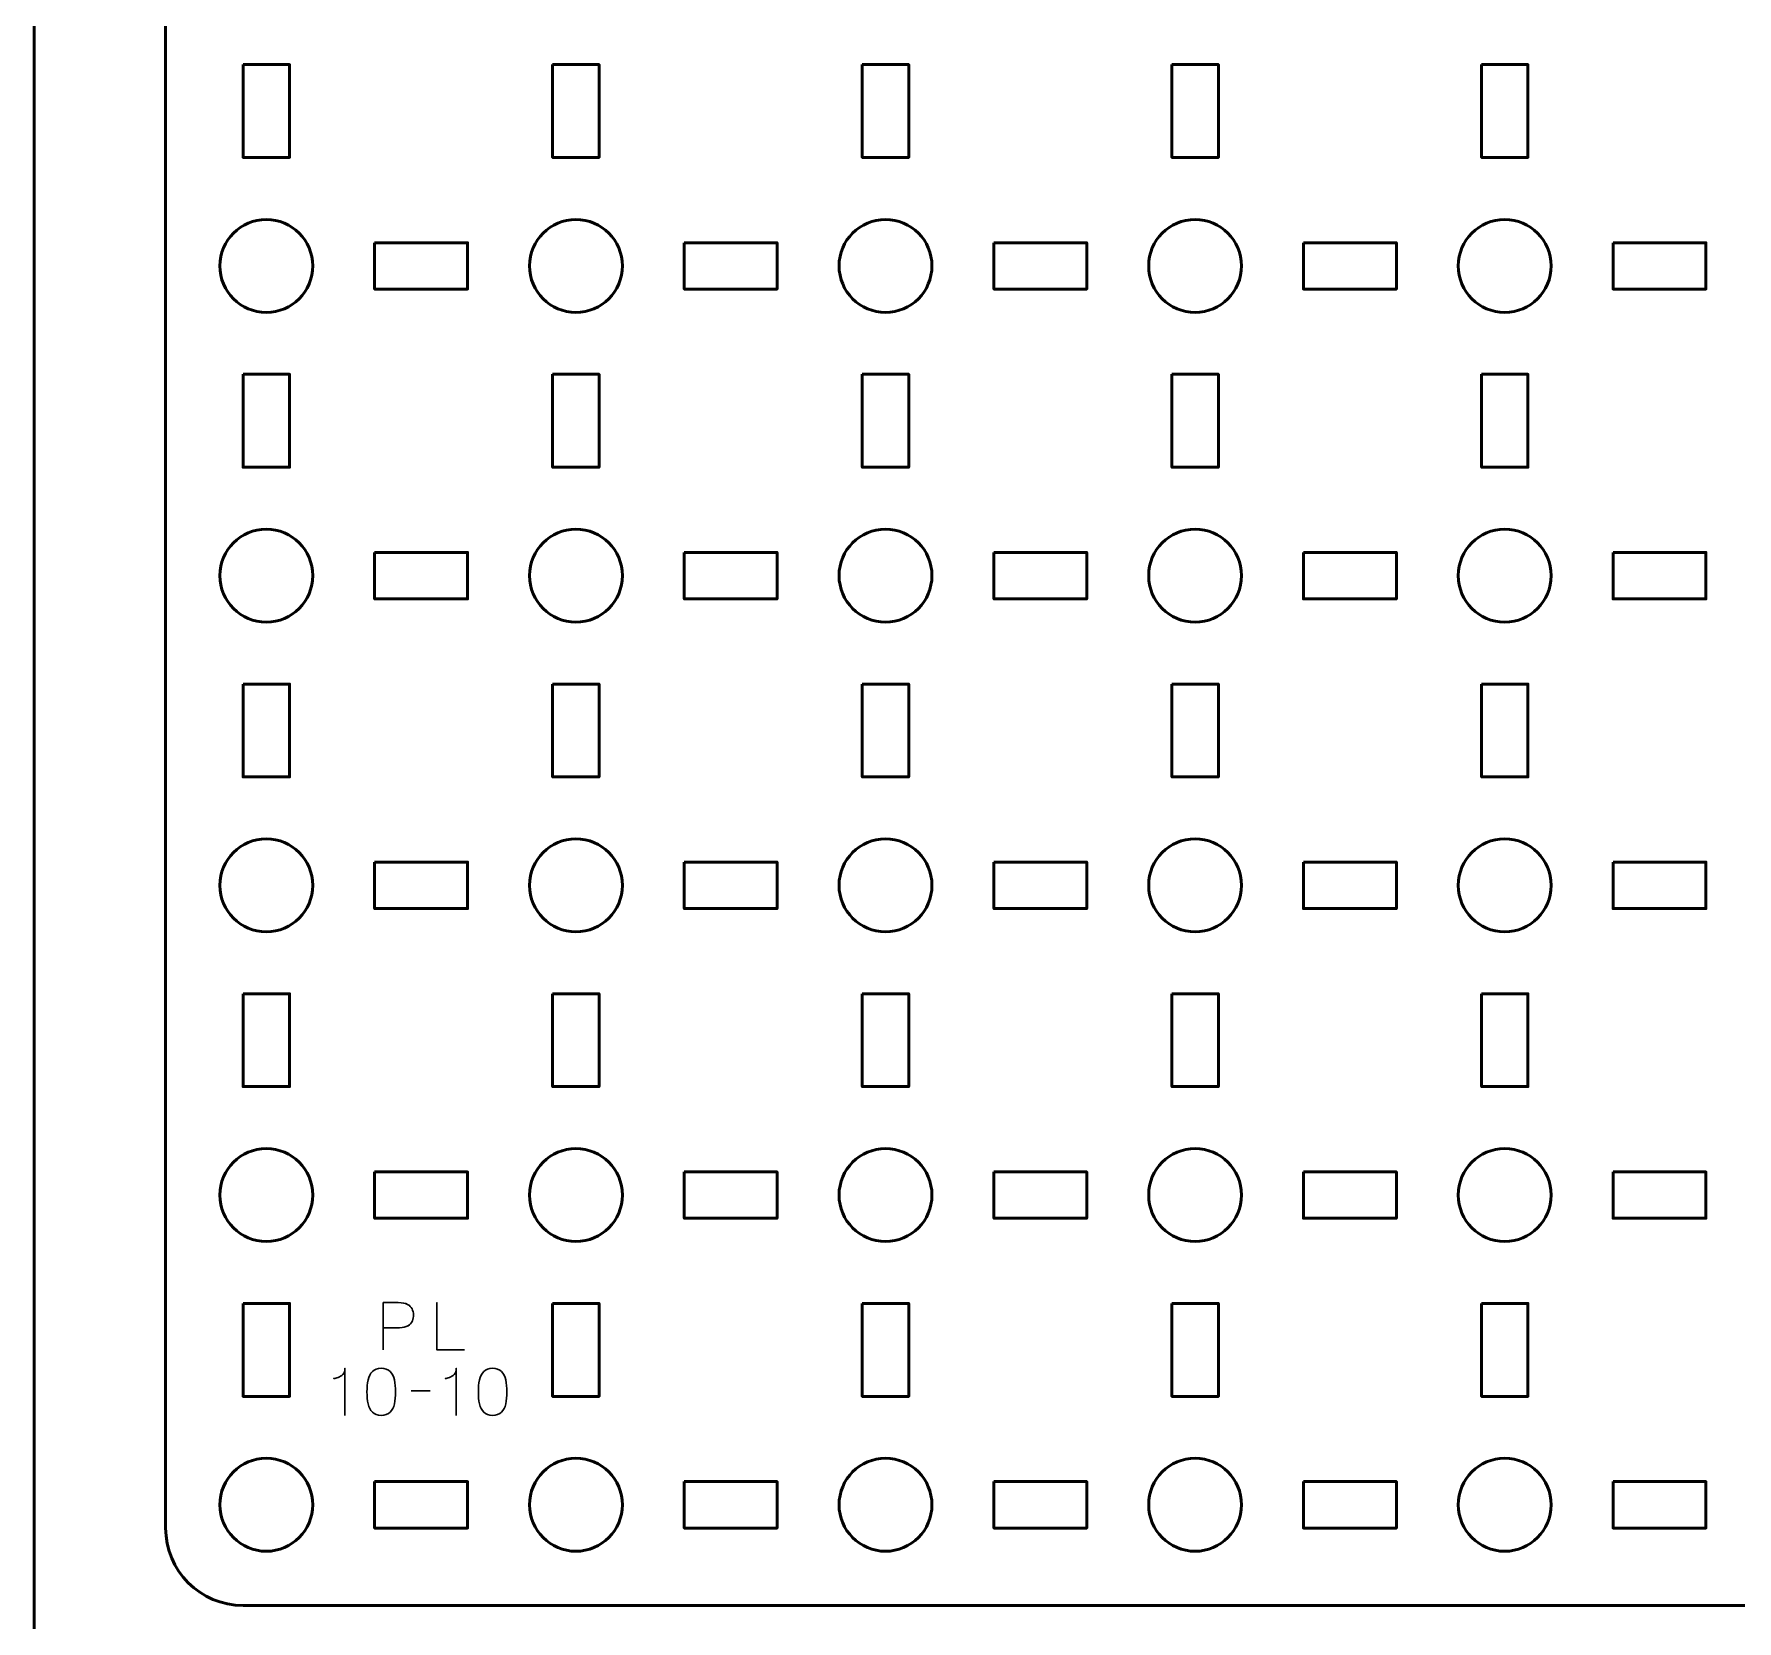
# Model space of a CAD drawing. Header units: centimetres. Extents: x -21 to 0, y -29.7 to 0.
# Drawn here: x -21 to -10, y -19.7 to -9.45 of the extents above; entities that cross this region are included whole.
import ezdxf

# ---------------------------------------------------------------- set-up
doc = ezdxf.new("R2010")
doc.units = ezdxf.units.CM
doc.header["$MEASUREMENT"] = 0
doc.layers.add('Layer 1', color=7, linetype='Continuous')

msp = doc.modelspace()

# ---------------------------------------------------------------- linework, layer by layer
at = {"layer": 'Layer 1', "color": 22, "lineweight": 53}
msp.add_open_spline([(-21.00003, -29.19996), (-21.00003, -29.19996), (-21.00003, -0.49992), (-21.00003, -0.49992), (-21.00003, -0.49992), (-21.00003, -0.22295), (-20.77694, 0.00004), (-20.49994, 0.00004), (-20.49994, 0.00004), (-20.49994, 0.00004), (-0.50008, 0.00004), (-0.50008, 0.00004), (-0.50008, 0.00004), (-0.22294, 0.00004), (0.00002, -0.22295), (0.00002, -0.49992), (0.00002, -0.49992), (0.00002, -0.49992), (0.00002, -29.19996), (0.00002, -29.19996), (0.00002, -29.19996), (0.00002, -29.47696), (-0.22294, -29.70005), (-0.50008, -29.70005), (-0.50008, -29.70005), (-0.50008, -29.70005), (-20.49994, -29.70005), (-20.49994, -29.70005), (-20.49994, -29.70005), (-20.77694, -29.70005), (-21.00003, -29.47696), (-21.00003, -29.19996)], degree=3, knots=[0, 0, 0, 0, 0.125, 0.125, 0.125, 0.125, 0.25, 0.25, 0.25, 0.25, 0.375, 0.375, 0.375, 0.375, 0.5, 0.5, 0.5, 0.5, 0.625, 0.625, 0.625, 0.625, 0.75, 0.75, 0.75, 0.75, 0.875, 0.875, 0.875, 0.875, 1, 1, 1, 1], dxfattribs=at)
at = {"layer": 'Layer 1', "color": 2, "lineweight": 53}
msp.add_open_spline([(-19.64997, -0.29994), (-19.64997, -0.29994), (-1.35004, -0.29994), (-1.35004, -0.29994), (-1.35004, -0.29994), (-1.07304, -0.29994), (-0.84994, -0.52303), (-0.84994, -0.80004), (-0.84994, -0.80004), (-0.84994, -0.80004), (-0.84994, -19.09996), (-0.84994, -19.09996), (-0.84994, -19.09996), (-0.84994, -19.37696), (-1.07304, -19.60006), (-1.35004, -19.60006), (-1.35004, -19.60006), (-1.35004, -19.60006), (-19.64997, -19.60006), (-19.64997, -19.60006), (-19.64997, -19.60006), (-19.92697, -19.60006), (-20.15006, -19.37696), (-20.15006, -19.09996), (-20.15006, -19.09996), (-20.15006, -19.09996), (-20.15006, -0.80004), (-20.15006, -0.80004), (-20.15006, -0.80004), (-20.15006, -0.52303), (-19.92697, -0.29994), (-19.64997, -0.29994)], degree=3, knots=[0, 0, 0, 0, 0.125, 0.125, 0.125, 0.125, 0.25, 0.25, 0.25, 0.25, 0.375, 0.375, 0.375, 0.375, 0.5, 0.5, 0.5, 0.5, 0.625, 0.625, 0.625, 0.625, 0.75, 0.75, 0.75, 0.75, 0.875, 0.875, 0.875, 0.875, 1, 1, 1, 1], dxfattribs=at)
at = {"layer": 'Layer 1', "lineweight": 53}
for points in [[(-19.64997, -9.64992), (-19.64997, -9.64992), (-19.34996, -9.64992), (-19.34996, -9.64992), (-19.34996, -9.64992), (-19.34996, -9.64992), (-19.34996, -10.24993), (-19.34996, -10.24993), (-19.34996, -10.24993), (-19.34996, -10.24993), (-19.64997, -10.24993), (-19.64997, -10.24993), (-19.64997, -10.24993), (-19.64997, -10.24993), (-19.64997, -9.64992), (-19.64997, -9.64992)], [(-17.65003, -9.64992), (-17.65003, -9.64992), (-17.35003, -9.64992), (-17.35003, -9.64992), (-17.35003, -9.64992), (-17.35003, -9.64992), (-17.35003, -10.24993), (-17.35003, -10.24993), (-17.35003, -10.24993), (-17.35003, -10.24993), (-17.65003, -10.24993), (-17.65003, -10.24993), (-17.65003, -10.24993), (-17.65003, -10.24993), (-17.65003, -9.64992), (-17.65003, -9.64992)], [(-15.6501, -9.64992), (-15.6501, -9.64992), (-15.3501, -9.64992), (-15.3501, -9.64992), (-15.3501, -9.64992), (-15.3501, -9.64992), (-15.3501, -10.24993), (-15.3501, -10.24993), (-15.3501, -10.24993), (-15.3501, -10.24993), (-15.6501, -10.24993), (-15.6501, -10.24993), (-15.6501, -10.24993), (-15.6501, -10.24993), (-15.6501, -9.64992), (-15.6501, -9.64992)], [(-13.64999, -9.64992), (-13.64999, -9.64992), (-13.34999, -9.64992), (-13.34999, -9.64992), (-13.34999, -9.64992), (-13.34999, -9.64992), (-13.34999, -10.24993), (-13.34999, -10.24993), (-13.34999, -10.24993), (-13.34999, -10.24993), (-13.64999, -10.24993), (-13.64999, -10.24993), (-13.64999, -10.24993), (-13.64999, -10.24993), (-13.64999, -9.64992), (-13.64999, -9.64992)], [(-11.65006, -9.64992), (-11.65006, -9.64992), (-11.35006, -9.64992), (-11.35006, -9.64992), (-11.35006, -9.64992), (-11.35006, -9.64992), (-11.35006, -10.24993), (-11.35006, -10.24993), (-11.35006, -10.24993), (-11.35006, -10.24993), (-11.65006, -10.24993), (-11.65006, -10.24993), (-11.65006, -10.24993), (-11.65006, -10.24993), (-11.65006, -9.64992), (-11.65006, -9.64992)], [(-19.20003, -10.94998), (-19.20003, -11.11561), (-19.33426, -11.24995), (-19.50004, -11.24995), (-19.50004, -11.24995), (-19.6657, -11.24995), (-19.80004, -11.11561), (-19.80004, -10.94998), (-19.80004, -10.94998), (-19.80004, -10.78432), (-19.6657, -10.64998), (-19.50004, -10.64998), (-19.50004, -10.64998), (-19.33426, -10.64998), (-19.20003, -10.78432), (-19.20003, -10.94998)], [(-17.19996, -10.94998), (-17.19996, -11.11561), (-17.33433, -11.24995), (-17.49996, -11.24995), (-17.49996, -11.24995), (-17.66573, -11.24995), (-17.79996, -11.11561), (-17.79996, -10.94998), (-17.79996, -10.94998), (-17.79996, -10.78432), (-17.66573, -10.64998), (-17.49996, -10.64998), (-17.49996, -10.64998), (-17.33433, -10.64998), (-17.19996, -10.78432), (-17.19996, -10.94998)], [(-15.20003, -10.94998), (-15.20003, -11.11561), (-15.33436, -11.24995), (-15.50003, -11.24995), (-15.50003, -11.24995), (-15.66566, -11.24995), (-15.80003, -11.11561), (-15.80003, -10.94998), (-15.80003, -10.94998), (-15.80003, -10.78432), (-15.66566, -10.64998), (-15.50003, -10.64998), (-15.50003, -10.64998), (-15.33436, -10.64998), (-15.20003, -10.78432), (-15.20003, -10.94998)], [(-13.20006, -10.94998), (-13.20006, -11.11561), (-13.33429, -11.24995), (-13.50006, -11.24995), (-13.50006, -11.24995), (-13.66573, -11.24995), (-13.80006, -11.11561), (-13.80006, -10.94998), (-13.80006, -10.94998), (-13.80006, -10.78432), (-13.66573, -10.64998), (-13.50006, -10.64998), (-13.50006, -10.64998), (-13.33429, -10.64998), (-13.20006, -10.78432), (-13.20006, -10.94998)], [(-11.19999, -10.94998), (-11.19999, -11.11561), (-11.33436, -11.24995), (-11.49999, -11.24995), (-11.49999, -11.24995), (-11.66576, -11.24995), (-11.79999, -11.11561), (-11.79999, -10.94998), (-11.79999, -10.94998), (-11.79999, -10.78432), (-11.66576, -10.64998), (-11.49999, -10.64998), (-11.49999, -10.64998), (-11.33436, -10.64998), (-11.19999, -10.78432), (-11.19999, -10.94998)], [(-18.80002, -10.80005), (-18.80002, -10.80005), (-18.20001, -10.80005), (-18.20001, -10.80005), (-18.20001, -10.80005), (-18.20001, -10.80005), (-18.20001, -11.10005), (-18.20001, -11.10005), (-18.20001, -11.10005), (-18.20001, -11.10005), (-18.80002, -11.10005), (-18.80002, -11.10005), (-18.80002, -11.10005), (-18.80002, -11.10005), (-18.80002, -10.80005), (-18.80002, -10.80005)], [(-16.80005, -10.80005), (-16.80005, -10.80005), (-16.20005, -10.80005), (-16.20005, -10.80005), (-16.20005, -10.80005), (-16.20005, -10.80005), (-16.20005, -11.10005), (-16.20005, -11.10005), (-16.20005, -11.10005), (-16.20005, -11.10005), (-16.80005, -11.10005), (-16.80005, -11.10005), (-16.80005, -11.10005), (-16.80005, -11.10005), (-16.80005, -10.80005), (-16.80005, -10.80005)], [(-14.79998, -10.80005), (-14.79998, -10.80005), (-14.19997, -10.80005), (-14.19997, -10.80005), (-14.19997, -10.80005), (-14.19997, -10.80005), (-14.19997, -11.10005), (-14.19997, -11.10005), (-14.19997, -11.10005), (-14.19997, -11.10005), (-14.79998, -11.10005), (-14.79998, -11.10005), (-14.79998, -11.10005), (-14.79998, -11.10005), (-14.79998, -10.80005), (-14.79998, -10.80005)], [(-12.80001, -10.80005), (-12.80001, -10.80005), (-12.2, -10.80005), (-12.2, -10.80005), (-12.2, -10.80005), (-12.2, -10.80005), (-12.2, -11.10005), (-12.2, -11.10005), (-12.2, -11.10005), (-12.2, -11.10005), (-12.80001, -11.10005), (-12.80001, -11.10005), (-12.80001, -11.10005), (-12.80001, -11.10005), (-12.80001, -10.80005), (-12.80001, -10.80005)], [(-10.80008, -10.80005), (-10.80008, -10.80005), (-10.20007, -10.80005), (-10.20007, -10.80005), (-10.20007, -10.80005), (-10.20007, -10.80005), (-10.20007, -11.10005), (-10.20007, -11.10005), (-10.20007, -11.10005), (-10.20007, -11.10005), (-10.80008, -11.10005), (-10.80008, -11.10005), (-10.80008, -11.10005), (-10.80008, -11.10005), (-10.80008, -10.80005), (-10.80008, -10.80005)], [(-19.64997, -11.65), (-19.64997, -11.65), (-19.34996, -11.65), (-19.34996, -11.65), (-19.34996, -11.65), (-19.34996, -11.65), (-19.34996, -12.25), (-19.34996, -12.25), (-19.34996, -12.25), (-19.34996, -12.25), (-19.64997, -12.25), (-19.64997, -12.25), (-19.64997, -12.25), (-19.64997, -12.25), (-19.64997, -11.65), (-19.64997, -11.65)], [(-17.65003, -11.65), (-17.65003, -11.65), (-17.35003, -11.65), (-17.35003, -11.65), (-17.35003, -11.65), (-17.35003, -11.65), (-17.35003, -12.25), (-17.35003, -12.25), (-17.35003, -12.25), (-17.35003, -12.25), (-17.65003, -12.25), (-17.65003, -12.25), (-17.65003, -12.25), (-17.65003, -12.25), (-17.65003, -11.65), (-17.65003, -11.65)], [(-15.6501, -11.65), (-15.6501, -11.65), (-15.3501, -11.65), (-15.3501, -11.65), (-15.3501, -11.65), (-15.3501, -11.65), (-15.3501, -12.25), (-15.3501, -12.25), (-15.3501, -12.25), (-15.3501, -12.25), (-15.6501, -12.25), (-15.6501, -12.25), (-15.6501, -12.25), (-15.6501, -12.25), (-15.6501, -11.65), (-15.6501, -11.65)], [(-13.64999, -11.65), (-13.64999, -11.65), (-13.34999, -11.65), (-13.34999, -11.65), (-13.34999, -11.65), (-13.34999, -11.65), (-13.34999, -12.25), (-13.34999, -12.25), (-13.34999, -12.25), (-13.34999, -12.25), (-13.64999, -12.25), (-13.64999, -12.25), (-13.64999, -12.25), (-13.64999, -12.25), (-13.64999, -11.65), (-13.64999, -11.65)], [(-11.65006, -11.65), (-11.65006, -11.65), (-11.35006, -11.65), (-11.35006, -11.65), (-11.35006, -11.65), (-11.35006, -11.65), (-11.35006, -12.25), (-11.35006, -12.25), (-11.35006, -12.25), (-11.35006, -12.25), (-11.65006, -12.25), (-11.65006, -12.25), (-11.65006, -12.25), (-11.65006, -12.25), (-11.65006, -11.65), (-11.65006, -11.65)], [(-19.20003, -12.95005), (-19.20003, -13.11568), (-19.33426, -13.25006), (-19.50004, -13.25006), (-19.50004, -13.25006), (-19.6657, -13.25006), (-19.80004, -13.11568), (-19.80004, -12.95005), (-19.80004, -12.95005), (-19.80004, -12.78428), (-19.6657, -12.65005), (-19.50004, -12.65005), (-19.50004, -12.65005), (-19.33426, -12.65005), (-19.20003, -12.78428), (-19.20003, -12.95005)], [(-17.19996, -12.95005), (-17.19996, -13.11568), (-17.33433, -13.25006), (-17.49996, -13.25006), (-17.49996, -13.25006), (-17.66573, -13.25006), (-17.79996, -13.11568), (-17.79996, -12.95005), (-17.79996, -12.95005), (-17.79996, -12.78428), (-17.66573, -12.65005), (-17.49996, -12.65005), (-17.49996, -12.65005), (-17.33433, -12.65005), (-17.19996, -12.78428), (-17.19996, -12.95005)], [(-15.20003, -12.95005), (-15.20003, -13.11568), (-15.33436, -13.25006), (-15.50003, -13.25006), (-15.50003, -13.25006), (-15.66566, -13.25006), (-15.80003, -13.11568), (-15.80003, -12.95005), (-15.80003, -12.95005), (-15.80003, -12.78428), (-15.66566, -12.65005), (-15.50003, -12.65005), (-15.50003, -12.65005), (-15.33436, -12.65005), (-15.20003, -12.78428), (-15.20003, -12.95005)], [(-13.20006, -12.95005), (-13.20006, -13.11568), (-13.33429, -13.25006), (-13.50006, -13.25006), (-13.50006, -13.25006), (-13.66573, -13.25006), (-13.80006, -13.11568), (-13.80006, -12.95005), (-13.80006, -12.95005), (-13.80006, -12.78428), (-13.66573, -12.65005), (-13.50006, -12.65005), (-13.50006, -12.65005), (-13.33429, -12.65005), (-13.20006, -12.78428), (-13.20006, -12.95005)], [(-11.19999, -12.95005), (-11.19999, -13.11568), (-11.33436, -13.25006), (-11.49999, -13.25006), (-11.49999, -13.25006), (-11.66576, -13.25006), (-11.79999, -13.11568), (-11.79999, -12.95005), (-11.79999, -12.95005), (-11.79999, -12.78428), (-11.66576, -12.65005), (-11.49999, -12.65005), (-11.49999, -12.65005), (-11.33436, -12.65005), (-11.19999, -12.78428), (-11.19999, -12.95005)], [(-18.80002, -12.79998), (-18.80002, -12.79998), (-18.20001, -12.79998), (-18.20001, -12.79998), (-18.20001, -12.79998), (-18.20001, -12.79998), (-18.20001, -13.09999), (-18.20001, -13.09999), (-18.20001, -13.09999), (-18.20001, -13.09999), (-18.80002, -13.09999), (-18.80002, -13.09999), (-18.80002, -13.09999), (-18.80002, -13.09999), (-18.80002, -12.79998), (-18.80002, -12.79998)], [(-16.80005, -12.79998), (-16.80005, -12.79998), (-16.20005, -12.79998), (-16.20005, -12.79998), (-16.20005, -12.79998), (-16.20005, -12.79998), (-16.20005, -13.09999), (-16.20005, -13.09999), (-16.20005, -13.09999), (-16.20005, -13.09999), (-16.80005, -13.09999), (-16.80005, -13.09999), (-16.80005, -13.09999), (-16.80005, -13.09999), (-16.80005, -12.79998), (-16.80005, -12.79998)], [(-14.79998, -12.79998), (-14.79998, -12.79998), (-14.19997, -12.79998), (-14.19997, -12.79998), (-14.19997, -12.79998), (-14.19997, -12.79998), (-14.19997, -13.09999), (-14.19997, -13.09999), (-14.19997, -13.09999), (-14.19997, -13.09999), (-14.79998, -13.09999), (-14.79998, -13.09999), (-14.79998, -13.09999), (-14.79998, -13.09999), (-14.79998, -12.79998), (-14.79998, -12.79998)], [(-12.80001, -12.79998), (-12.80001, -12.79998), (-12.2, -12.79998), (-12.2, -12.79998), (-12.2, -12.79998), (-12.2, -12.79998), (-12.2, -13.09999), (-12.2, -13.09999), (-12.2, -13.09999), (-12.2, -13.09999), (-12.80001, -13.09999), (-12.80001, -13.09999), (-12.80001, -13.09999), (-12.80001, -13.09999), (-12.80001, -12.79998), (-12.80001, -12.79998)], [(-10.80008, -12.79998), (-10.80008, -12.79998), (-10.20007, -12.79998), (-10.20007, -12.79998), (-10.20007, -12.79998), (-10.20007, -12.79998), (-10.20007, -13.09999), (-10.20007, -13.09999), (-10.20007, -13.09999), (-10.20007, -13.09999), (-10.80008, -13.09999), (-10.80008, -13.09999), (-10.80008, -13.09999), (-10.80008, -13.09999), (-10.80008, -12.79998), (-10.80008, -12.79998)], [(-19.64997, -13.64997), (-19.64997, -13.64997), (-19.34996, -13.64997), (-19.34996, -13.64997), (-19.34996, -13.64997), (-19.34996, -13.64997), (-19.34996, -14.24997), (-19.34996, -14.24997), (-19.34996, -14.24997), (-19.34996, -14.24997), (-19.64997, -14.24997), (-19.64997, -14.24997), (-19.64997, -14.24997), (-19.64997, -14.24997), (-19.64997, -13.64997), (-19.64997, -13.64997)], [(-17.65003, -13.64997), (-17.65003, -13.64997), (-17.35003, -13.64997), (-17.35003, -13.64997), (-17.35003, -13.64997), (-17.35003, -13.64997), (-17.35003, -14.24997), (-17.35003, -14.24997), (-17.35003, -14.24997), (-17.35003, -14.24997), (-17.65003, -14.24997), (-17.65003, -14.24997), (-17.65003, -14.24997), (-17.65003, -14.24997), (-17.65003, -13.64997), (-17.65003, -13.64997)], [(-15.6501, -13.64997), (-15.6501, -13.64997), (-15.3501, -13.64997), (-15.3501, -13.64997), (-15.3501, -13.64997), (-15.3501, -13.64997), (-15.3501, -14.24997), (-15.3501, -14.24997), (-15.3501, -14.24997), (-15.3501, -14.24997), (-15.6501, -14.24997), (-15.6501, -14.24997), (-15.6501, -14.24997), (-15.6501, -14.24997), (-15.6501, -13.64997), (-15.6501, -13.64997)], [(-13.64999, -13.64997), (-13.64999, -13.64997), (-13.34999, -13.64997), (-13.34999, -13.64997), (-13.34999, -13.64997), (-13.34999, -13.64997), (-13.34999, -14.24997), (-13.34999, -14.24997), (-13.34999, -14.24997), (-13.34999, -14.24997), (-13.64999, -14.24997), (-13.64999, -14.24997), (-13.64999, -14.24997), (-13.64999, -14.24997), (-13.64999, -13.64997), (-13.64999, -13.64997)], [(-11.65006, -13.64997), (-11.65006, -13.64997), (-11.35006, -13.64997), (-11.35006, -13.64997), (-11.35006, -13.64997), (-11.35006, -13.64997), (-11.35006, -14.24997), (-11.35006, -14.24997), (-11.35006, -14.24997), (-11.35006, -14.24997), (-11.65006, -14.24997), (-11.65006, -14.24997), (-11.65006, -14.24997), (-11.65006, -14.24997), (-11.65006, -13.64997), (-11.65006, -13.64997)], [(-19.20003, -14.94999), (-19.20003, -15.11565), (-19.33426, -15.24999), (-19.50004, -15.24999), (-19.50004, -15.24999), (-19.6657, -15.24999), (-19.80004, -15.11565), (-19.80004, -14.94999), (-19.80004, -14.94999), (-19.80004, -14.78436), (-19.6657, -14.64999), (-19.50004, -14.64999), (-19.50004, -14.64999), (-19.33426, -14.64999), (-19.20003, -14.78436), (-19.20003, -14.94999)], [(-17.19996, -14.94999), (-17.19996, -15.11565), (-17.33433, -15.24999), (-17.49996, -15.24999), (-17.49996, -15.24999), (-17.66573, -15.24999), (-17.79996, -15.11565), (-17.79996, -14.94999), (-17.79996, -14.94999), (-17.79996, -14.78436), (-17.66573, -14.64999), (-17.49996, -14.64999), (-17.49996, -14.64999), (-17.33433, -14.64999), (-17.19996, -14.78436), (-17.19996, -14.94999)], [(-15.20003, -14.94999), (-15.20003, -15.11565), (-15.33436, -15.24999), (-15.50003, -15.24999), (-15.50003, -15.24999), (-15.66566, -15.24999), (-15.80003, -15.11565), (-15.80003, -14.94999), (-15.80003, -14.94999), (-15.80003, -14.78436), (-15.66566, -14.64999), (-15.50003, -14.64999), (-15.50003, -14.64999), (-15.33436, -14.64999), (-15.20003, -14.78436), (-15.20003, -14.94999)], [(-13.20006, -14.94999), (-13.20006, -15.11565), (-13.33429, -15.24999), (-13.50006, -15.24999), (-13.50006, -15.24999), (-13.66573, -15.24999), (-13.80006, -15.11565), (-13.80006, -14.94999), (-13.80006, -14.94999), (-13.80006, -14.78436), (-13.66573, -14.64999), (-13.50006, -14.64999), (-13.50006, -14.64999), (-13.33429, -14.64999), (-13.20006, -14.78436), (-13.20006, -14.94999)], [(-11.19999, -14.94999), (-11.19999, -15.11565), (-11.33436, -15.24999), (-11.49999, -15.24999), (-11.49999, -15.24999), (-11.66576, -15.24999), (-11.79999, -15.11565), (-11.79999, -14.94999), (-11.79999, -14.94999), (-11.79999, -14.78436), (-11.66576, -14.64999), (-11.49999, -14.64999), (-11.49999, -14.64999), (-11.33436, -14.64999), (-11.19999, -14.78436), (-11.19999, -14.94999)], [(-18.80002, -14.79992), (-18.80002, -14.79992), (-18.20001, -14.79992), (-18.20001, -14.79992), (-18.20001, -14.79992), (-18.20001, -14.79992), (-18.20001, -15.09992), (-18.20001, -15.09992), (-18.20001, -15.09992), (-18.20001, -15.09992), (-18.80002, -15.09992), (-18.80002, -15.09992), (-18.80002, -15.09992), (-18.80002, -15.09992), (-18.80002, -14.79992), (-18.80002, -14.79992)], [(-16.80005, -14.79992), (-16.80005, -14.79992), (-16.20005, -14.79992), (-16.20005, -14.79992), (-16.20005, -14.79992), (-16.20005, -14.79992), (-16.20005, -15.09992), (-16.20005, -15.09992), (-16.20005, -15.09992), (-16.20005, -15.09992), (-16.80005, -15.09992), (-16.80005, -15.09992), (-16.80005, -15.09992), (-16.80005, -15.09992), (-16.80005, -14.79992), (-16.80005, -14.79992)], [(-14.79998, -14.79992), (-14.79998, -14.79992), (-14.19997, -14.79992), (-14.19997, -14.79992), (-14.19997, -14.79992), (-14.19997, -14.79992), (-14.19997, -15.09992), (-14.19997, -15.09992), (-14.19997, -15.09992), (-14.19997, -15.09992), (-14.79998, -15.09992), (-14.79998, -15.09992), (-14.79998, -15.09992), (-14.79998, -15.09992), (-14.79998, -14.79992), (-14.79998, -14.79992)], [(-12.80001, -14.79992), (-12.80001, -14.79992), (-12.2, -14.79992), (-12.2, -14.79992), (-12.2, -14.79992), (-12.2, -14.79992), (-12.2, -15.09992), (-12.2, -15.09992), (-12.2, -15.09992), (-12.2, -15.09992), (-12.80001, -15.09992), (-12.80001, -15.09992), (-12.80001, -15.09992), (-12.80001, -15.09992), (-12.80001, -14.79992), (-12.80001, -14.79992)], [(-10.80008, -14.79992), (-10.80008, -14.79992), (-10.20007, -14.79992), (-10.20007, -14.79992), (-10.20007, -14.79992), (-10.20007, -14.79992), (-10.20007, -15.09992), (-10.20007, -15.09992), (-10.20007, -15.09992), (-10.20007, -15.09992), (-10.80008, -15.09992), (-10.80008, -15.09992), (-10.80008, -15.09992), (-10.80008, -15.09992), (-10.80008, -14.79992), (-10.80008, -14.79992)], [(-19.64997, -15.65004), (-19.64997, -15.65004), (-19.34996, -15.65004), (-19.34996, -15.65004), (-19.34996, -15.65004), (-19.34996, -15.65004), (-19.34996, -16.25004), (-19.34996, -16.25004), (-19.34996, -16.25004), (-19.34996, -16.25004), (-19.64997, -16.25004), (-19.64997, -16.25004), (-19.64997, -16.25004), (-19.64997, -16.25004), (-19.64997, -15.65004), (-19.64997, -15.65004)], [(-17.65003, -15.65004), (-17.65003, -15.65004), (-17.35003, -15.65004), (-17.35003, -15.65004), (-17.35003, -15.65004), (-17.35003, -15.65004), (-17.35003, -16.25004), (-17.35003, -16.25004), (-17.35003, -16.25004), (-17.35003, -16.25004), (-17.65003, -16.25004), (-17.65003, -16.25004), (-17.65003, -16.25004), (-17.65003, -16.25004), (-17.65003, -15.65004), (-17.65003, -15.65004)], [(-15.6501, -15.65004), (-15.6501, -15.65004), (-15.3501, -15.65004), (-15.3501, -15.65004), (-15.3501, -15.65004), (-15.3501, -15.65004), (-15.3501, -16.25004), (-15.3501, -16.25004), (-15.3501, -16.25004), (-15.3501, -16.25004), (-15.6501, -16.25004), (-15.6501, -16.25004), (-15.6501, -16.25004), (-15.6501, -16.25004), (-15.6501, -15.65004), (-15.6501, -15.65004)], [(-13.64999, -15.65004), (-13.64999, -15.65004), (-13.34999, -15.65004), (-13.34999, -15.65004), (-13.34999, -15.65004), (-13.34999, -15.65004), (-13.34999, -16.25004), (-13.34999, -16.25004), (-13.34999, -16.25004), (-13.34999, -16.25004), (-13.64999, -16.25004), (-13.64999, -16.25004), (-13.64999, -16.25004), (-13.64999, -16.25004), (-13.64999, -15.65004), (-13.64999, -15.65004)], [(-11.65006, -15.65004), (-11.65006, -15.65004), (-11.35006, -15.65004), (-11.35006, -15.65004), (-11.35006, -15.65004), (-11.35006, -15.65004), (-11.35006, -16.25004), (-11.35006, -16.25004), (-11.35006, -16.25004), (-11.35006, -16.25004), (-11.65006, -16.25004), (-11.65006, -16.25004), (-11.65006, -16.25004), (-11.65006, -16.25004), (-11.65006, -15.65004), (-11.65006, -15.65004)], [(-19.20003, -16.94996), (-19.20003, -17.11573), (-19.33426, -17.24996), (-19.50004, -17.24996), (-19.50004, -17.24996), (-19.6657, -17.24996), (-19.80004, -17.11573), (-19.80004, -16.94996), (-19.80004, -16.94996), (-19.80004, -16.78429), (-19.6657, -16.64995), (-19.50004, -16.64995), (-19.50004, -16.64995), (-19.33426, -16.64995), (-19.20003, -16.78429), (-19.20003, -16.94996)], [(-17.19996, -16.94996), (-17.19996, -17.11573), (-17.33433, -17.24996), (-17.49996, -17.24996), (-17.49996, -17.24996), (-17.66573, -17.24996), (-17.79996, -17.11573), (-17.79996, -16.94996), (-17.79996, -16.94996), (-17.79996, -16.78429), (-17.66573, -16.64995), (-17.49996, -16.64995), (-17.49996, -16.64995), (-17.33433, -16.64995), (-17.19996, -16.78429), (-17.19996, -16.94996)], [(-15.20003, -16.94996), (-15.20003, -17.11573), (-15.33436, -17.24996), (-15.50003, -17.24996), (-15.50003, -17.24996), (-15.66566, -17.24996), (-15.80003, -17.11573), (-15.80003, -16.94996), (-15.80003, -16.94996), (-15.80003, -16.78429), (-15.66566, -16.64995), (-15.50003, -16.64995), (-15.50003, -16.64995), (-15.33436, -16.64995), (-15.20003, -16.78429), (-15.20003, -16.94996)], [(-13.20006, -16.94996), (-13.20006, -17.11573), (-13.33429, -17.24996), (-13.50006, -17.24996), (-13.50006, -17.24996), (-13.66573, -17.24996), (-13.80006, -17.11573), (-13.80006, -16.94996), (-13.80006, -16.94996), (-13.80006, -16.78429), (-13.66573, -16.64995), (-13.50006, -16.64995), (-13.50006, -16.64995), (-13.33429, -16.64995), (-13.20006, -16.78429), (-13.20006, -16.94996)], [(-11.19999, -16.94996), (-11.19999, -17.11573), (-11.33436, -17.24996), (-11.49999, -17.24996), (-11.49999, -17.24996), (-11.66576, -17.24996), (-11.79999, -17.11573), (-11.79999, -16.94996), (-11.79999, -16.94996), (-11.79999, -16.78429), (-11.66576, -16.64995), (-11.49999, -16.64995), (-11.49999, -16.64995), (-11.33436, -16.64995), (-11.19999, -16.78429), (-11.19999, -16.94996)], [(-18.80002, -16.80002), (-18.80002, -16.80002), (-18.20001, -16.80002), (-18.20001, -16.80002), (-18.20001, -16.80002), (-18.20001, -16.80002), (-18.20001, -17.10003), (-18.20001, -17.10003), (-18.20001, -17.10003), (-18.20001, -17.10003), (-18.80002, -17.10003), (-18.80002, -17.10003), (-18.80002, -17.10003), (-18.80002, -17.10003), (-18.80002, -16.80002), (-18.80002, -16.80002)], [(-16.80005, -16.80002), (-16.80005, -16.80002), (-16.20005, -16.80002), (-16.20005, -16.80002), (-16.20005, -16.80002), (-16.20005, -16.80002), (-16.20005, -17.10003), (-16.20005, -17.10003), (-16.20005, -17.10003), (-16.20005, -17.10003), (-16.80005, -17.10003), (-16.80005, -17.10003), (-16.80005, -17.10003), (-16.80005, -17.10003), (-16.80005, -16.80002), (-16.80005, -16.80002)], [(-14.79998, -16.80002), (-14.79998, -16.80002), (-14.19997, -16.80002), (-14.19997, -16.80002), (-14.19997, -16.80002), (-14.19997, -16.80002), (-14.19997, -17.10003), (-14.19997, -17.10003), (-14.19997, -17.10003), (-14.19997, -17.10003), (-14.79998, -17.10003), (-14.79998, -17.10003), (-14.79998, -17.10003), (-14.79998, -17.10003), (-14.79998, -16.80002), (-14.79998, -16.80002)], [(-12.80001, -16.80002), (-12.80001, -16.80002), (-12.2, -16.80002), (-12.2, -16.80002), (-12.2, -16.80002), (-12.2, -16.80002), (-12.2, -17.10003), (-12.2, -17.10003), (-12.2, -17.10003), (-12.2, -17.10003), (-12.80001, -17.10003), (-12.80001, -17.10003), (-12.80001, -17.10003), (-12.80001, -17.10003), (-12.80001, -16.80002), (-12.80001, -16.80002)], [(-10.80008, -16.80002), (-10.80008, -16.80002), (-10.20007, -16.80002), (-10.20007, -16.80002), (-10.20007, -16.80002), (-10.20007, -16.80002), (-10.20007, -17.10003), (-10.20007, -17.10003), (-10.20007, -17.10003), (-10.20007, -17.10003), (-10.80008, -17.10003), (-10.80008, -17.10003), (-10.80008, -17.10003), (-10.80008, -17.10003), (-10.80008, -16.80002), (-10.80008, -16.80002)], [(-19.64997, -17.64997), (-19.64997, -17.64997), (-19.34996, -17.64997), (-19.34996, -17.64997), (-19.34996, -17.64997), (-19.34996, -17.64997), (-19.34996, -18.24998), (-19.34996, -18.24998), (-19.34996, -18.24998), (-19.34996, -18.24998), (-19.64997, -18.24998), (-19.64997, -18.24998), (-19.64997, -18.24998), (-19.64997, -18.24998), (-19.64997, -17.64997), (-19.64997, -17.64997)], [(-17.65003, -17.64997), (-17.65003, -17.64997), (-17.35003, -17.64997), (-17.35003, -17.64997), (-17.35003, -17.64997), (-17.35003, -17.64997), (-17.35003, -18.24998), (-17.35003, -18.24998), (-17.35003, -18.24998), (-17.35003, -18.24998), (-17.65003, -18.24998), (-17.65003, -18.24998), (-17.65003, -18.24998), (-17.65003, -18.24998), (-17.65003, -17.64997), (-17.65003, -17.64997)], [(-15.6501, -17.64997), (-15.6501, -17.64997), (-15.3501, -17.64997), (-15.3501, -17.64997), (-15.3501, -17.64997), (-15.3501, -17.64997), (-15.3501, -18.24998), (-15.3501, -18.24998), (-15.3501, -18.24998), (-15.3501, -18.24998), (-15.6501, -18.24998), (-15.6501, -18.24998), (-15.6501, -18.24998), (-15.6501, -18.24998), (-15.6501, -17.64997), (-15.6501, -17.64997)], [(-13.64999, -17.64997), (-13.64999, -17.64997), (-13.34999, -17.64997), (-13.34999, -17.64997), (-13.34999, -17.64997), (-13.34999, -17.64997), (-13.34999, -18.24998), (-13.34999, -18.24998), (-13.34999, -18.24998), (-13.34999, -18.24998), (-13.64999, -18.24998), (-13.64999, -18.24998), (-13.64999, -18.24998), (-13.64999, -18.24998), (-13.64999, -17.64997), (-13.64999, -17.64997)], [(-11.65006, -17.64997), (-11.65006, -17.64997), (-11.35006, -17.64997), (-11.35006, -17.64997), (-11.35006, -17.64997), (-11.35006, -17.64997), (-11.35006, -18.24998), (-11.35006, -18.24998), (-11.35006, -18.24998), (-11.35006, -18.24998), (-11.65006, -18.24998), (-11.65006, -18.24998), (-11.65006, -18.24998), (-11.65006, -18.24998), (-11.65006, -17.64997), (-11.65006, -17.64997)], [(-19.20003, -18.95003), (-19.20003, -19.11566), (-19.33426, -19.25003), (-19.50004, -19.25003), (-19.50004, -19.25003), (-19.6657, -19.25003), (-19.80004, -19.11566), (-19.80004, -18.95003), (-19.80004, -18.95003), (-19.80004, -18.78426), (-19.6657, -18.65003), (-19.50004, -18.65003), (-19.50004, -18.65003), (-19.33426, -18.65003), (-19.20003, -18.78426), (-19.20003, -18.95003)], [(-17.19996, -18.95003), (-17.19996, -19.11566), (-17.33433, -19.25003), (-17.49996, -19.25003), (-17.49996, -19.25003), (-17.66573, -19.25003), (-17.79996, -19.11566), (-17.79996, -18.95003), (-17.79996, -18.95003), (-17.79996, -18.78426), (-17.66573, -18.65003), (-17.49996, -18.65003), (-17.49996, -18.65003), (-17.33433, -18.65003), (-17.19996, -18.78426), (-17.19996, -18.95003)], [(-15.20003, -18.95003), (-15.20003, -19.11566), (-15.33436, -19.25003), (-15.50003, -19.25003), (-15.50003, -19.25003), (-15.66566, -19.25003), (-15.80003, -19.11566), (-15.80003, -18.95003), (-15.80003, -18.95003), (-15.80003, -18.78426), (-15.66566, -18.65003), (-15.50003, -18.65003), (-15.50003, -18.65003), (-15.33436, -18.65003), (-15.20003, -18.78426), (-15.20003, -18.95003)], [(-13.20006, -18.95003), (-13.20006, -19.11566), (-13.33429, -19.25003), (-13.50006, -19.25003), (-13.50006, -19.25003), (-13.66573, -19.25003), (-13.80006, -19.11566), (-13.80006, -18.95003), (-13.80006, -18.95003), (-13.80006, -18.78426), (-13.66573, -18.65003), (-13.50006, -18.65003), (-13.50006, -18.65003), (-13.33429, -18.65003), (-13.20006, -18.78426), (-13.20006, -18.95003)], [(-11.19999, -18.95003), (-11.19999, -19.11566), (-11.33436, -19.25003), (-11.49999, -19.25003), (-11.49999, -19.25003), (-11.66576, -19.25003), (-11.79999, -19.11566), (-11.79999, -18.95003), (-11.79999, -18.95003), (-11.79999, -18.78426), (-11.66576, -18.65003), (-11.49999, -18.65003), (-11.49999, -18.65003), (-11.33436, -18.65003), (-11.19999, -18.78426), (-11.19999, -18.95003)], [(-18.80002, -18.79996), (-18.80002, -18.79996), (-18.20001, -18.79996), (-18.20001, -18.79996), (-18.20001, -18.79996), (-18.20001, -18.79996), (-18.20001, -19.09996), (-18.20001, -19.09996), (-18.20001, -19.09996), (-18.20001, -19.09996), (-18.80002, -19.09996), (-18.80002, -19.09996), (-18.80002, -19.09996), (-18.80002, -19.09996), (-18.80002, -18.79996), (-18.80002, -18.79996)], [(-16.80005, -18.79996), (-16.80005, -18.79996), (-16.20005, -18.79996), (-16.20005, -18.79996), (-16.20005, -18.79996), (-16.20005, -18.79996), (-16.20005, -19.09996), (-16.20005, -19.09996), (-16.20005, -19.09996), (-16.20005, -19.09996), (-16.80005, -19.09996), (-16.80005, -19.09996), (-16.80005, -19.09996), (-16.80005, -19.09996), (-16.80005, -18.79996), (-16.80005, -18.79996)], [(-14.79998, -18.79996), (-14.79998, -18.79996), (-14.19997, -18.79996), (-14.19997, -18.79996), (-14.19997, -18.79996), (-14.19997, -18.79996), (-14.19997, -19.09996), (-14.19997, -19.09996), (-14.19997, -19.09996), (-14.19997, -19.09996), (-14.79998, -19.09996), (-14.79998, -19.09996), (-14.79998, -19.09996), (-14.79998, -19.09996), (-14.79998, -18.79996), (-14.79998, -18.79996)], [(-12.80001, -18.79996), (-12.80001, -18.79996), (-12.2, -18.79996), (-12.2, -18.79996), (-12.2, -18.79996), (-12.2, -18.79996), (-12.2, -19.09996), (-12.2, -19.09996), (-12.2, -19.09996), (-12.2, -19.09996), (-12.80001, -19.09996), (-12.80001, -19.09996), (-12.80001, -19.09996), (-12.80001, -19.09996), (-12.80001, -18.79996), (-12.80001, -18.79996)], [(-10.80008, -18.79996), (-10.80008, -18.79996), (-10.20007, -18.79996), (-10.20007, -18.79996), (-10.20007, -18.79996), (-10.20007, -18.79996), (-10.20007, -19.09996), (-10.20007, -19.09996), (-10.20007, -19.09996), (-10.20007, -19.09996), (-10.80008, -19.09996), (-10.80008, -19.09996), (-10.80008, -19.09996), (-10.80008, -19.09996), (-10.80008, -18.79996), (-10.80008, -18.79996)]]:
    msp.add_open_spline(points, degree=3, knots=[0, 0, 0, 0, 0.25, 0.25, 0.25, 0.25, 0.5, 0.5, 0.5, 0.5, 0.75, 0.75, 0.75, 0.75, 1, 1, 1, 1], dxfattribs=at)
at = {"layer": 'Layer 1', "color": 40, "lineweight": 30}
for points, knots in [([(-18.7446, -17.94997), (-18.7446, -17.94997), (-18.7446, -17.64475), (-18.7446, -17.64475), (-18.7446, -17.64475), (-18.7446, -17.64475), (-18.6473, -17.64475), (-18.6473, -17.64475), (-18.6473, -17.64475), (-18.62169, -17.64503), (-18.60169, -17.64874), (-18.5875, -17.6559), (-18.5875, -17.6559), (-18.57361, -17.6632), (-18.5638, -17.67273), (-18.55815, -17.68458), (-18.55815, -17.68458), (-18.55265, -17.69643), (-18.54962, -17.70924), (-18.54905, -17.72303), (-18.54905, -17.72303), (-18.54838, -17.73707), (-18.55071, -17.75044), (-18.55621, -17.76311), (-18.55621, -17.76311), (-18.56175, -17.77581), (-18.57124, -17.78629), (-18.58447, -17.7944), (-18.58447, -17.7944), (-18.59798, -17.80255), (-18.61619, -17.80668), (-18.63933, -17.80696), (-18.63933, -17.80696), (-18.63933, -17.80696), (-18.7446, -17.80696), (-18.7446, -17.80696), (-18.7446, -17.80696), (-18.7446, -17.80696), (-18.63933, -17.80696), (-18.63933, -17.80696), (-18.63933, -17.80696), (-18.61657, -17.80668), (-18.59855, -17.80255), (-18.58504, -17.7944), (-18.58504, -17.7944), (-18.57166, -17.78629), (-18.56214, -17.77581), (-18.5565, -17.76311), (-18.5565, -17.76311), (-18.55099, -17.75044), (-18.54852, -17.73707), (-18.54905, -17.72303), (-18.54905, -17.72303), (-18.54962, -17.70924), (-18.55265, -17.69643), (-18.55829, -17.68458), (-18.55829, -17.68458), (-18.56408, -17.67273), (-18.57399, -17.6632), (-18.58793, -17.6559), (-18.58793, -17.6559), (-18.60211, -17.64874), (-18.62197, -17.64503), (-18.6473, -17.64475), (-18.6473, -17.64475), (-18.6473, -17.64475), (-18.7446, -17.64475), (-18.7446, -17.64475), (-18.7446, -17.64475), (-18.7446, -17.64475), (-18.7446, -17.94997), (-18.7446, -17.94997)], [0, 0, 0, 0, 0.05555556, 0.05555556, 0.05555556, 0.05555556, 0.11111111, 0.11111111, 0.11111111, 0.11111111, 0.16666667, 0.16666667, 0.16666667, 0.16666667, 0.22222222, 0.22222222, 0.22222222, 0.22222222, 0.27777778, 0.27777778, 0.27777778, 0.27777778, 0.33333333, 0.33333333, 0.33333333, 0.33333333, 0.38888889, 0.38888889, 0.38888889, 0.38888889, 0.44444444, 0.44444444, 0.44444444, 0.44444444, 0.5, 0.5, 0.5, 0.5, 0.55555556, 0.55555556, 0.55555556, 0.55555556, 0.61111111, 0.61111111, 0.61111111, 0.61111111, 0.66666667, 0.66666667, 0.66666667, 0.66666667, 0.72222222, 0.72222222, 0.72222222, 0.72222222, 0.77777778, 0.77777778, 0.77777778, 0.77777778, 0.83333333, 0.83333333, 0.83333333, 0.83333333, 0.88888889, 0.88888889, 0.88888889, 0.88888889, 0.94444444, 0.94444444, 0.94444444, 0.94444444, 1, 1, 1, 1]), ([(-18.21998, -17.94997), (-18.21998, -17.94997), (-18.39817, -17.94997), (-18.39817, -17.94997), (-18.39817, -17.94997), (-18.39817, -17.94997), (-18.39817, -17.64475), (-18.39817, -17.64475), (-18.39817, -17.64475), (-18.39817, -17.64475), (-18.39817, -17.94997), (-18.39817, -17.94997), (-18.39817, -17.94997), (-18.39817, -17.94997), (-18.21998, -17.94997), (-18.21998, -17.94997)], [0, 0, 0, 0, 0.25, 0.25, 0.25, 0.25, 0.5, 0.5, 0.5, 0.5, 0.75, 0.75, 0.75, 0.75, 1, 1, 1, 1]), ([(-18.99168, -18.37331), (-18.99168, -18.37331), (-18.99168, -18.06808), (-18.99168, -18.06808), (-18.99168, -18.06808), (-18.99225, -18.0853), (-18.9968, -18.09867), (-19.00562, -18.10805), (-19.00562, -18.10805), (-19.01444, -18.11754), (-19.02449, -18.12418), (-19.0355, -18.12788), (-19.0355, -18.12788), (-19.04682, -18.13176), (-19.05617, -18.13381), (-19.06361, -18.13409), (-19.06361, -18.13409), (-19.05617, -18.13381), (-19.04682, -18.13176), (-19.0355, -18.12788), (-19.0355, -18.12788), (-19.02449, -18.12418), (-19.01444, -18.11754), (-19.00562, -18.10805), (-19.00562, -18.10805), (-18.9968, -18.09867), (-18.99225, -18.0853), (-18.99168, -18.06808), (-18.99168, -18.06808), (-18.99168, -18.06808), (-18.99168, -18.37331), (-18.99168, -18.37331)], [0, 0, 0, 0, 0.125, 0.125, 0.125, 0.125, 0.25, 0.25, 0.25, 0.25, 0.375, 0.375, 0.375, 0.375, 0.5, 0.5, 0.5, 0.5, 0.625, 0.625, 0.625, 0.625, 0.75, 0.75, 0.75, 0.75, 0.875, 0.875, 0.875, 0.875, 1, 1, 1, 1]), ([(-18.7573, -18.37331), (-18.73274, -18.37303), (-18.71373, -18.36615), (-18.70022, -18.35263), (-18.70022, -18.35263), (-18.68688, -18.33916), (-18.6775, -18.32096), (-18.67224, -18.29795), (-18.67224, -18.29795), (-18.66716, -18.27506), (-18.66469, -18.24945), (-18.66494, -18.22091), (-18.66494, -18.22091), (-18.66469, -18.19279), (-18.66716, -18.16718), (-18.67224, -18.14414), (-18.67224, -18.14414), (-18.6775, -18.12142), (-18.68688, -18.10322), (-18.70022, -18.08943), (-18.70022, -18.08943), (-18.71373, -18.07595), (-18.73274, -18.0689), (-18.7573, -18.06851), (-18.7573, -18.06851), (-18.78196, -18.0689), (-18.80097, -18.07595), (-18.81434, -18.08943), (-18.81434, -18.08943), (-18.82785, -18.10322), (-18.83706, -18.12142), (-18.84218, -18.14414), (-18.84218, -18.14414), (-18.8474, -18.16718), (-18.8499, -18.19279), (-18.84948, -18.22091), (-18.84948, -18.22091), (-18.8499, -18.24945), (-18.8474, -18.27506), (-18.84218, -18.29795), (-18.84218, -18.29795), (-18.83706, -18.32096), (-18.82785, -18.33916), (-18.81434, -18.35263), (-18.81434, -18.35263), (-18.80097, -18.36615), (-18.78196, -18.37303), (-18.7573, -18.37331)], [0, 0, 0, 0, 0.08333333, 0.08333333, 0.08333333, 0.08333333, 0.16666667, 0.16666667, 0.16666667, 0.16666667, 0.25, 0.25, 0.25, 0.25, 0.33333333, 0.33333333, 0.33333333, 0.33333333, 0.41666667, 0.41666667, 0.41666667, 0.41666667, 0.5, 0.5, 0.5, 0.5, 0.58333333, 0.58333333, 0.58333333, 0.58333333, 0.66666667, 0.66666667, 0.66666667, 0.66666667, 0.75, 0.75, 0.75, 0.75, 0.83333333, 0.83333333, 0.83333333, 0.83333333, 0.91666667, 0.91666667, 0.91666667, 0.91666667, 1, 1, 1, 1]), ([(-18.7573, -18.37331), (-18.73274, -18.37303), (-18.71373, -18.36615), (-18.70022, -18.35263), (-18.70022, -18.35263), (-18.68688, -18.33916), (-18.6775, -18.32096), (-18.67224, -18.29795), (-18.67224, -18.29795), (-18.66716, -18.27506), (-18.66469, -18.24945), (-18.66494, -18.22091), (-18.66494, -18.22091), (-18.66469, -18.19279), (-18.66716, -18.16718), (-18.67224, -18.14414), (-18.67224, -18.14414), (-18.6775, -18.12142), (-18.68688, -18.10322), (-18.70022, -18.08943), (-18.70022, -18.08943), (-18.71373, -18.07595), (-18.73274, -18.0689), (-18.7573, -18.06851), (-18.7573, -18.06851), (-18.78196, -18.0689), (-18.80097, -18.07595), (-18.81434, -18.08943), (-18.81434, -18.08943), (-18.82785, -18.10322), (-18.83706, -18.12142), (-18.84218, -18.14414), (-18.84218, -18.14414), (-18.8474, -18.16718), (-18.8499, -18.19279), (-18.84948, -18.22091), (-18.84948, -18.22091), (-18.8499, -18.24945), (-18.8474, -18.27506), (-18.84218, -18.29795), (-18.84218, -18.29795), (-18.83706, -18.32096), (-18.82785, -18.33916), (-18.81434, -18.35263), (-18.81434, -18.35263), (-18.80097, -18.36615), (-18.78196, -18.37303), (-18.7573, -18.37331)], [0, 0, 0, 0, 0.08333333, 0.08333333, 0.08333333, 0.08333333, 0.16666667, 0.16666667, 0.16666667, 0.16666667, 0.25, 0.25, 0.25, 0.25, 0.33333333, 0.33333333, 0.33333333, 0.33333333, 0.41666667, 0.41666667, 0.41666667, 0.41666667, 0.5, 0.5, 0.5, 0.5, 0.58333333, 0.58333333, 0.58333333, 0.58333333, 0.66666667, 0.66666667, 0.66666667, 0.66666667, 0.75, 0.75, 0.75, 0.75, 0.83333333, 0.83333333, 0.83333333, 0.83333333, 0.91666667, 0.91666667, 0.91666667, 0.91666667, 1, 1, 1, 1]), ([(-18.27237, -18.37331), (-18.27237, -18.37331), (-18.27237, -18.06808), (-18.27237, -18.06808), (-18.27237, -18.06808), (-18.2729, -18.0853), (-18.27745, -18.09867), (-18.28627, -18.10805), (-18.28627, -18.10805), (-18.29509, -18.11754), (-18.30514, -18.12418), (-18.31618, -18.12788), (-18.31618, -18.12788), (-18.32747, -18.13176), (-18.33686, -18.13381), (-18.3443, -18.13409), (-18.3443, -18.13409), (-18.33686, -18.13381), (-18.32747, -18.13176), (-18.31618, -18.12788), (-18.31618, -18.12788), (-18.30514, -18.12418), (-18.29509, -18.11754), (-18.28627, -18.10805), (-18.28627, -18.10805), (-18.27745, -18.09867), (-18.2729, -18.0853), (-18.27237, -18.06808), (-18.27237, -18.06808), (-18.27237, -18.06808), (-18.27237, -18.37331), (-18.27237, -18.37331)], [0, 0, 0, 0, 0.125, 0.125, 0.125, 0.125, 0.25, 0.25, 0.25, 0.25, 0.375, 0.375, 0.375, 0.375, 0.5, 0.5, 0.5, 0.5, 0.625, 0.625, 0.625, 0.625, 0.75, 0.75, 0.75, 0.75, 0.875, 0.875, 0.875, 0.875, 1, 1, 1, 1]), ([(-18.03795, -18.37331), (-18.01343, -18.37303), (-17.99441, -18.36615), (-17.9809, -18.35263), (-17.9809, -18.35263), (-17.96753, -18.33916), (-17.95815, -18.32096), (-17.95293, -18.29795), (-17.95293, -18.29795), (-17.94781, -18.27506), (-17.94534, -18.24945), (-17.94563, -18.22091), (-17.94563, -18.22091), (-17.94534, -18.19279), (-17.94781, -18.16718), (-17.95293, -18.14414), (-17.95293, -18.14414), (-17.95815, -18.12142), (-17.96753, -18.10322), (-17.9809, -18.08943), (-17.9809, -18.08943), (-17.99441, -18.07595), (-18.01343, -18.0689), (-18.03795, -18.06851), (-18.03795, -18.06851), (-18.06261, -18.0689), (-18.08162, -18.07595), (-18.09499, -18.08943), (-18.09499, -18.08943), (-18.1085, -18.10322), (-18.11775, -18.12142), (-18.12283, -18.14414), (-18.12283, -18.14414), (-18.12808, -18.16718), (-18.13055, -18.19279), (-18.13013, -18.22091), (-18.13013, -18.22091), (-18.13055, -18.24945), (-18.12808, -18.27506), (-18.12283, -18.29795), (-18.12283, -18.29795), (-18.11775, -18.32096), (-18.1085, -18.33916), (-18.09499, -18.35263), (-18.09499, -18.35263), (-18.08162, -18.36615), (-18.06261, -18.37303), (-18.03795, -18.37331)], [0, 0, 0, 0, 0.08333333, 0.08333333, 0.08333333, 0.08333333, 0.16666667, 0.16666667, 0.16666667, 0.16666667, 0.25, 0.25, 0.25, 0.25, 0.33333333, 0.33333333, 0.33333333, 0.33333333, 0.41666667, 0.41666667, 0.41666667, 0.41666667, 0.5, 0.5, 0.5, 0.5, 0.58333333, 0.58333333, 0.58333333, 0.58333333, 0.66666667, 0.66666667, 0.66666667, 0.66666667, 0.75, 0.75, 0.75, 0.75, 0.83333333, 0.83333333, 0.83333333, 0.83333333, 0.91666667, 0.91666667, 0.91666667, 0.91666667, 1, 1, 1, 1]), ([(-18.03795, -18.37331), (-18.01343, -18.37303), (-17.99441, -18.36615), (-17.9809, -18.35263), (-17.9809, -18.35263), (-17.96753, -18.33916), (-17.95815, -18.32096), (-17.95293, -18.29795), (-17.95293, -18.29795), (-17.94781, -18.27506), (-17.94534, -18.24945), (-17.94563, -18.22091), (-17.94563, -18.22091), (-17.94534, -18.19279), (-17.94781, -18.16718), (-17.95293, -18.14414), (-17.95293, -18.14414), (-17.95815, -18.12142), (-17.96753, -18.10322), (-17.9809, -18.08943), (-17.9809, -18.08943), (-17.99441, -18.07595), (-18.01343, -18.0689), (-18.03795, -18.06851), (-18.03795, -18.06851), (-18.06261, -18.0689), (-18.08162, -18.07595), (-18.09499, -18.08943), (-18.09499, -18.08943), (-18.1085, -18.10322), (-18.11775, -18.12142), (-18.12283, -18.14414), (-18.12283, -18.14414), (-18.12808, -18.16718), (-18.13055, -18.19279), (-18.13013, -18.22091), (-18.13013, -18.22091), (-18.13055, -18.24945), (-18.12808, -18.27506), (-18.12283, -18.29795), (-18.12283, -18.29795), (-18.11775, -18.32096), (-18.1085, -18.33916), (-18.09499, -18.35263), (-18.09499, -18.35263), (-18.08162, -18.36615), (-18.06261, -18.37303), (-18.03795, -18.37331)], [0, 0, 0, 0, 0.08333333, 0.08333333, 0.08333333, 0.08333333, 0.16666667, 0.16666667, 0.16666667, 0.16666667, 0.25, 0.25, 0.25, 0.25, 0.33333333, 0.33333333, 0.33333333, 0.33333333, 0.41666667, 0.41666667, 0.41666667, 0.41666667, 0.5, 0.5, 0.5, 0.5, 0.58333333, 0.58333333, 0.58333333, 0.58333333, 0.66666667, 0.66666667, 0.66666667, 0.66666667, 0.75, 0.75, 0.75, 0.75, 0.83333333, 0.83333333, 0.83333333, 0.83333333, 0.91666667, 0.91666667, 0.91666667, 0.91666667, 1, 1, 1, 1])]:
    msp.add_open_spline(points, degree=3, knots=knots, dxfattribs=at)
msp.add_open_spline([(-18.56422, -18.21375), (-18.56422, -18.21375), (-18.44103, -18.21375), (-18.44103, -18.21375)], degree=3, dxfattribs=at)

doc.saveas('drawing.dxf')
